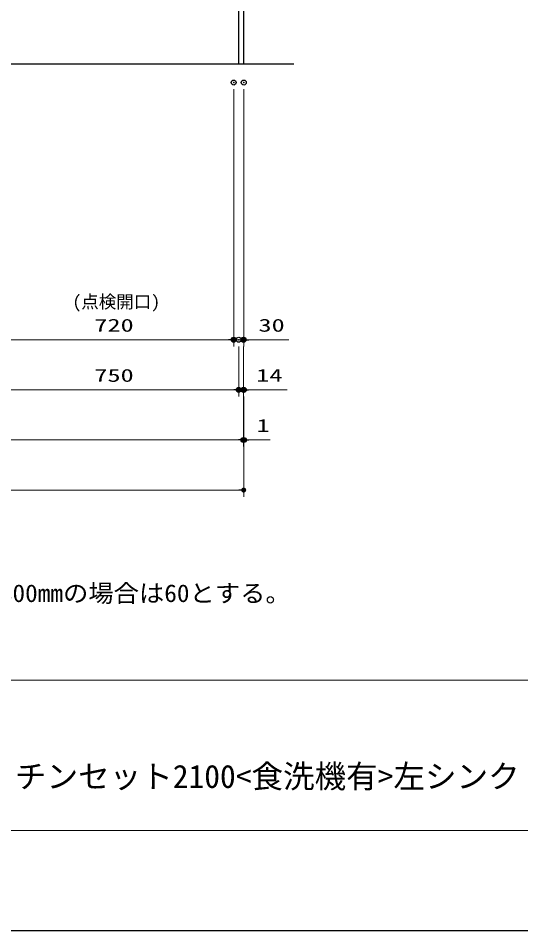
# Model space of a CAD drawing. Units: millimetres, scale not verified. Extents: x -9797 to 9797, y -4555 to 4555.
# Drawn here: x -6049 to -4544, y -4455 to -1724 of the extents above; entities that cross this region are included whole.
import ezdxf
from ezdxf.enums import TextEntityAlignment as Align

# ---------------------------------------------------------------- set-up
doc = ezdxf.new("R2010")
doc.units = ezdxf.units.MM
doc.header["$LTSCALE"] = 30
doc.header["$PDMODE"] = 32
doc.header["$PDSIZE"] = 15
for name, color, linetype, lineweight in [('0-0_DEFPOINTS', 7, 'Continuous', 25), ('0-2_0', 7, 'Continuous', 25), ('0-3_図面枠', 3, 'Continuous', 15), ('0-4_KABE', 4, 'Continuous', 25), ('0-5_寸法ﾚｲﾔｰ', 30, 'Continuous', 13)]:
    doc.layers.add(name, color=color, linetype=linetype, lineweight=lineweight)
doc.styles.add('ＭＳ ゴシック', font='')
doc.styles.get('ＭＳ ゴシック').set_extended_font_data('MS Gothic')

# ---------------------------------------------------------------- blocks, each defined once
blk = doc.blocks.new('_DOT')
at = {"layer": '0-2_0', "color": 30}
blk.add_line((-15, 0), (-30, 0), dxfattribs=at)
for points in [[(0, 0), (-15, 0), (-14.88, 1.88)], [(0, 0), (-14.88, -1.88), (-15, 0)], [(0, 0), (-14.88, 1.88), (-14.53, 3.73)], [(0, 0), (-14.53, -3.73), (-14.88, -1.88)], [(0, 0), (-14.53, 3.73), (-13.95, 5.52)], [(0, 0), (-13.95, -5.52), (-14.53, -3.73)], [(0, 0), (-13.95, 5.52), (-13.14, 7.23)], [(0, 0), (-13.14, -7.23), (-13.95, -5.52)], [(0, 0), (-13.14, 7.23), (-12.14, 8.82)], [(0, 0), (-12.14, -8.82), (-13.14, -7.23)], [(0, 0), (-12.14, 8.82), (-10.93, 10.27)], [(0, 0), (-10.93, -10.27), (-12.14, -8.82)], [(0, 0), (-10.93, 10.27), (-9.56, 11.56)], [(0, 0), (-9.56, -11.56), (-10.93, -10.27)], [(0, 0), (-9.56, 11.56), (-8.04, 12.66)], [(0, 0), (-8.04, -12.66), (-9.56, -11.56)], [(0, 0), (-8.04, 12.66), (-6.39, 13.57)], [(0, 0), (-6.39, -13.57), (-8.04, -12.66)], [(0, 0), (-6.39, 13.57), (-4.64, 14.27)], [(0, 0), (-4.64, -14.27), (-6.39, -13.57)], [(0, 0), (-4.64, 14.27), (-2.81, 14.73)], [(0, 0), (-2.81, -14.73), (-4.64, -14.27)], [(0, 0), (-2.81, 14.73), (-0.94, 14.97)], [(0, 0), (-0.94, -14.97), (-2.81, -14.73)], [(0, 0), (-0.94, 14.97), (0.94, 14.97)], [(0, 0), (0.94, -14.97), (-0.94, -14.97)], [(0, 0), (0.94, 14.97), (2.81, 14.73)], [(0, 0), (2.81, 14.73), (4.64, 14.27)], [(0, 0), (4.64, 14.27), (6.39, 13.57)], [(0, 0), (6.39, 13.57), (8.04, 12.66)], [(0, 0), (8.04, 12.66), (9.56, 11.56)], [(0, 0), (9.56, 11.56), (10.93, 10.27)], [(0, 0), (10.93, 10.27), (12.14, 8.82)], [(0, 0), (12.14, 8.82), (13.14, 7.23)], [(0, 0), (13.14, 7.23), (13.95, 5.52)], [(0, 0), (13.95, 5.52), (14.53, 3.73)], [(0, 0), (14.53, 3.73), (14.88, 1.88)], [(0, 0), (14.88, 1.88), (15, 0)], [(0, 0), (2.81, -14.73), (0.94, -14.97)], [(0, 0), (4.64, -14.27), (2.81, -14.73)], [(0, 0), (6.39, -13.57), (4.64, -14.27)], [(0, 0), (8.04, -12.66), (6.39, -13.57)], [(0, 0), (9.56, -11.56), (8.04, -12.66)], [(0, 0), (10.93, -10.27), (9.56, -11.56)], [(0, 0), (12.14, -8.82), (10.93, -10.27)], [(0, 0), (13.14, -7.23), (12.14, -8.82)], [(0, 0), (13.95, -5.52), (13.14, -7.23)], [(0, 0), (14.53, -3.73), (13.95, -5.52)], [(0, 0), (14.88, -1.88), (14.53, -3.73)], [(0, 0), (15, 0), (14.88, -1.88)]]:
    blk.add_solid(points, dxfattribs=at)

msp = doc.modelspace()

# ---------------------------------------------------------------- linework, layer by layer
at = {"layer": '0-0_DEFPOINTS'}
msp.add_line((2902.77, -4455), (-9697.23, -4455), dxfattribs=at)
for p in [(-5403.56, -1915.93), (-5373.56, -1915.93), (-5403.56, -2685.93), (-5388.56, -2685.93), (-5374.56, -2685.93), (-5388.56, -2835.93), (-5374.56, -2835.93), (-5373.56, -2835.93), (-5373.56, -2835.93), (-5374.56, -2985.93), (-5373.56, -2985.93)]:
    msp.add_point(p, dxfattribs=at)
at = {"layer": '0-2_0'}
msp.add_lwpolyline([(-5388.56, -1023.93), (-5374.56, -1023.93), (-5374.56, -1860.93), (-5388.56, -1860.93)], close=True, dxfattribs=at)
at = {"layer": '0-3_図面枠'}
msp.add_line((-9397.23, -3705), (2602.77, -3705), dxfattribs=at)
msp.add_lwpolyline([(-9397.23, -4155), (2602.77, -4155), (2602.77, 4155), (-9397.23, 4155)], close=True, dxfattribs=at)
at = {"layer": '0-4_KABE'}
msp.add_line((-5223.56, -1860.93), (-7623.56, -1860.93), dxfattribs=at)
at = {"layer": '0-5_寸法ﾚｲﾔｰ'}
for p, q in [((-5403.56, -1935.93), (-5403.56, -2705.93)), ((-5403.56, -1935.93), (-5403.56, -2705.93)), ((-5373.56, -1935.93), (-5373.56, -2705.93)), ((-5418.56, -2685.93), (-6108.56, -2685.93)), ((-5418.56, -2685.93), (-5433.56, -2685.93)), ((-5373.56, -2685.93), (-5403.56, -2685.93)), ((-5373.56, -2685.93), (-5238.8, -2685.93)), ((-5358.56, -2685.93), (-5343.56, -2685.93)), ((-5388.56, -2705.93), (-5388.56, -2855.93)), ((-5388.56, -2705.93), (-5388.56, -2855.93)), ((-5374.56, -2705.93), (-5374.56, -3005.93)), ((-5374.56, -2705.93), (-5374.56, -2855.93)), ((-5403.56, -2835.93), (-6123.56, -2835.93)), ((-5403.56, -2835.93), (-5418.56, -2835.93)), ((-5374.56, -2835.93), (-5388.56, -2835.93)), ((-5374.56, -2835.93), (-5243.56, -2835.93)), ((-5359.56, -2835.93), (-5344.56, -2835.93)), ((-5374.56, -2855.93), (-5374.56, -3005.93)), ((-5373.56, -2855.93), (-5373.56, -3155.93)), ((-5373.56, -2855.93), (-5373.56, -3005.93)), ((-7457.56, -2985.93), (-5389.56, -2985.93)), ((-5389.56, -2985.93), (-5404.56, -2985.93)), ((-5374.56, -2985.93), (-5373.56, -2985.93)), ((-5373.56, -2985.93), (-5294.04, -2985.93)), ((-5358.56, -2985.93), (-5343.56, -2985.93)), ((-5388.56, -3135.93), (-7458.56, -3135.93))]:
    msp.add_line(p, q, dxfattribs=at)

# ---------------------------------------------------------------- block references
at = {"layer": '0-5_寸法ﾚｲﾔｰ', "xscale": 0.5, "yscale": 0.5}
for p in [(-5403.56, -2685.93), (-5403.56, -2685.93), (-5388.56, -2835.93), (-5388.56, -2835.93), (-5374.56, -2985.93), (-5374.56, -2985.93), (-5373.56, -3135.93)]:
    msp.add_blockref('_DOT', p, dxfattribs=at)
at = {"layer": '0-5_寸法ﾚｲﾔｰ', "xscale": 0.5, "yscale": 0.5, "rotation": 180}
for p in [(-5373.56, -2685.93), (-5374.56, -2835.93), (-5373.56, -2985.93)]:
    msp.add_blockref('_DOT', p, dxfattribs=at)

# ---------------------------------------------------------------- texts
at = {"layer": '0-2_0', "style": 'ＭＳ ゴシック', "width": 1.05}
msp.add_text('※1. 天板高さH800mmの場合は60とする。', height=52.92, dxfattribs=at).set_placement((-6633.75, -3486.96), align=Align.BOTTOM_LEFT)
at = {"layer": '0-3_図面枠', "style": 'ＭＳ ゴシック'}
msp.add_text('キッチンセット2100<食洗機有>左シンク\u3000設備図面 ', height=69.27, dxfattribs=at).set_placement((-6247.23, -4048.32), align=Align.BOTTOM_LEFT)
at = {"layer": '0-5_寸法ﾚｲﾔｰ', "style": 'ＭＳ ゴシック'}
msp.add_text('(点検開口)', height=38.48, dxfattribs=at).set_placement((-5886.23, -2602.85), align=Align.BOTTOM_LEFT)
at = {"layer": '0-5_寸法ﾚｲﾔｰ', "style": 'ＭＳ ゴシック', "width": 1.5}
for s, p in [('720', (-5820.7, -2673.33)), ('30', (-5329.28, -2673.33)), ('750', (-5820.7, -2823.33)), ('14', (-5335.94, -2823.33)), ('1', (-5334.99, -2973.33))]:
    msp.add_text(s, height=38.49, dxfattribs=at).set_placement(p, align=Align.BOTTOM_LEFT)

doc.saveas('drawing.dxf')
